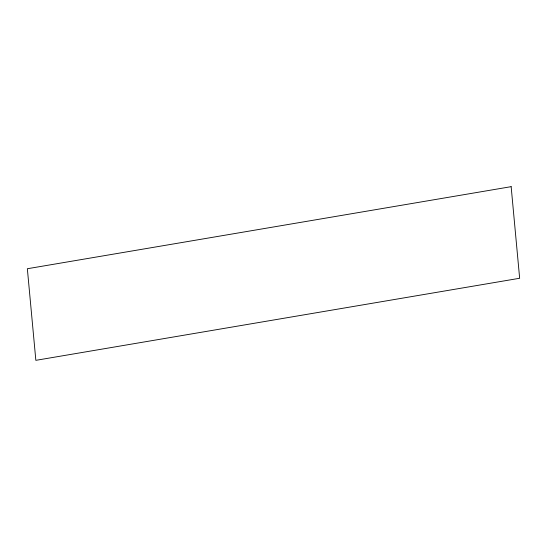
<?xml version="1.0" encoding="UTF-8"?>
<svg xmlns="http://www.w3.org/2000/svg" width="547" height="547" viewBox="0 0 547 547"><rect width="100%" height="100%" fill="white"/><g stroke="black" fill="none" stroke-linecap="round" stroke-linejoin="round"><path stroke-width="0.82" d="M511.151 186.664L27.35 268.734L35.849 360.336L519.65 278.266L511.151 186.664"/></g></svg>
